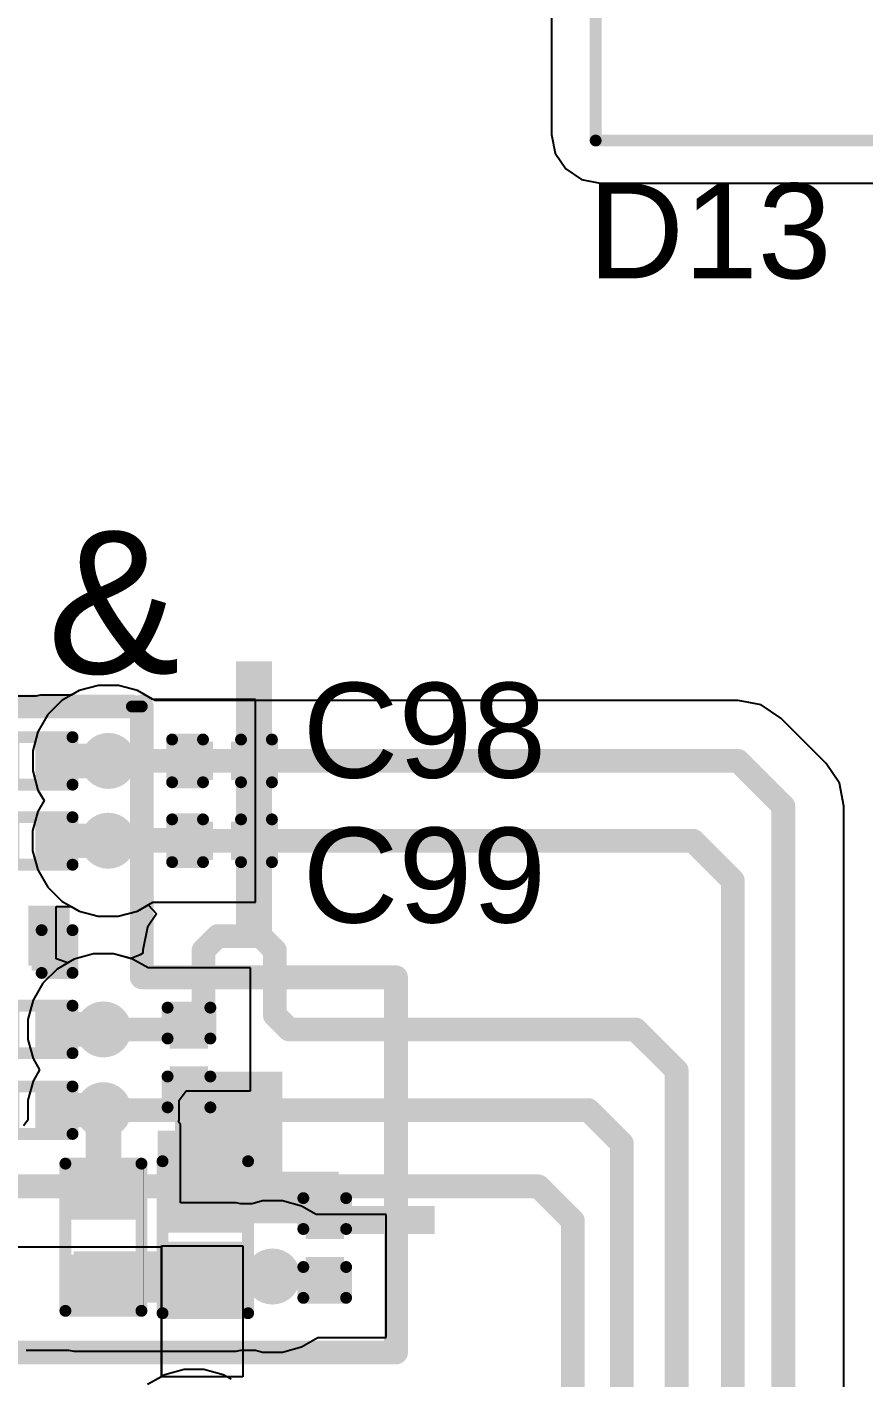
# Model space of a CAD drawing. Header units: millimetres. Extents: x -3 to 5437, y -3 to 5435.
# Drawn here: x 33.65 to 42.59, y 97.97 to 112.42 of the extents above; entities that cross this region are included whole.
import ezdxf

# ---------------------------------------------------------------- set-up
doc = ezdxf.new("R2010")
doc.units = ezdxf.units.MM
for name, color, linetype in [('BottomLayer', 5, 'Continuous'), ('TopLayer', 1, 'Continuous'), ('TopOverlay', 2, 'Continuous'), ('TopPaste', 8, 'Continuous'), ('TopSolder', 216, 'Continuous'), ('ViaHoleLayer', 16, 'Continuous')]:
    doc.layers.add(name, color=color, linetype=linetype)
doc.styles.add('Arial', font='', dxfattribs={"height": 0.2})
doc.styles.get('Arial').set_extended_font_data('Arial')

# ---------------------------------------------------------------- blocks, each defined once
blk = doc.blocks.new('CAP_0201_57')
at = {"layer": 'TopLayer'}
for points in [[(-0.4499991, 0.1499997), (-0.1499997, 0.1499997), (-0.1499997, -0.1499997), (-0.4499991, -0.1499997)], [(0.1499997, 0.1499997), (0.4499991, 0.1499997), (0.4499991, -0.1499997), (0.1499997, -0.1499997)]]:
    blk.add_hatch(color=1, dxfattribs=at).paths.add_polyline_path(points)
at = {"layer": 'TopPaste'}
for points in [[(-0.4499991, 0.1499997), (-0.1499997, 0.1499997), (-0.1499997, -0.1499997), (-0.4499991, -0.1499997)], [(0.1499997, 0.1499997), (0.4499991, 0.1499997), (0.4499991, -0.1499997), (0.1499997, -0.1499997)]]:
    blk.add_hatch(color=8, dxfattribs=at).paths.add_polyline_path(points)
at = {"layer": 'TopSolder'}
for points in [[(-0.50500026, 0.20500086), (-0.09499853999999999, 0.20500086), (-0.09499853999999999, -0.20500086), (-0.50500026, -0.20500086)], [(0.09499853999999999, 0.20500086), (0.50500026, 0.20500086), (0.50500026, -0.20500086), (0.09499853999999999, -0.20500086)]]:
    blk.add_hatch(color=216, dxfattribs=at).paths.add_polyline_path(points)
at = {"layer": 'TopOverlay', "const_width": 0.127}
for points in [[(-0.5334, 0.2286), (-0.5334, -0.2286)], [(-0.5334, 0.2286), (-0.2032, 0.2286)], [(0.2032, 0.2286), (0.5334, 0.2286)], [(0.5334, 0.2286), (0.5334, -0.2286)], [(-0.5334, -0.2286), (-0.2032, -0.2286)], [(0.2032, -0.2286), (0.5334, -0.2286)]]:
    blk.add_lwpolyline(points, dxfattribs=at)
at = {"layer": 'TopOverlay', "const_width": 0.0635}
for points in [[(-0.5651499999999999, 0.2286, 1), (-0.5016499999999999, 0.2286, 1)], [(-0.5651499999999999, 0.2286, 1), (-0.5016499999999999, 0.2286, 1)], [(-0.23495, 0.2286, 1), (-0.17145, 0.2286, 1)], [(0.17145, 0.2286, 1), (0.23495, 0.2286, 1)], [(0.5016499999999999, 0.2286, 1), (0.5651499999999999, 0.2286, 1)], [(0.5016499999999999, 0.2286, 1), (0.5651499999999999, 0.2286, 1)], [(-0.5651499999999999, -0.2286, 1), (-0.5016499999999999, -0.2286, 1)], [(-0.5651499999999999, -0.2286, 1), (-0.5016499999999999, -0.2286, 1)], [(-0.23495, -0.2286, 1), (-0.17145, -0.2286, 1)], [(0.17145, -0.2286, 1), (0.23495, -0.2286, 1)], [(0.5016499999999999, -0.2286, 1), (0.5651499999999999, -0.2286, 1)], [(0.5016499999999999, -0.2286, 1), (0.5651499999999999, -0.2286, 1)]]:
    blk.add_lwpolyline(points, format="xyb", close=True, dxfattribs=at)
blk = doc.blocks.new('R___0201_71')
at = {"layer": 'TopLayer'}
for points in [[(-0.40999791, 0.18499963), (-0.13999845, 0.18499963), (-0.13999845, -0.18499963), (-0.40999791, -0.18499963)], [(0.14000099, 0.18499963), (0.41000045, 0.18499963), (0.41000045, -0.18499963), (0.14000099, -0.18499963)]]:
    blk.add_hatch(color=1, dxfattribs=at).paths.add_polyline_path(points)
at = {"layer": 'TopPaste'}
for points in [[(-0.40999791, 0.18499963), (-0.13999845, 0.18499963), (-0.13999845, -0.18499963), (-0.40999791, -0.18499963)], [(0.14000099, 0.18499963), (0.41000045, 0.18499963), (0.41000045, -0.18499963), (0.14000099, -0.18499963)]]:
    blk.add_hatch(color=8, dxfattribs=at).paths.add_polyline_path(points)
at = {"layer": 'TopSolder'}
for points in [[(-0.46499907, 0.24000079), (-0.08499729, 0.24000079), (-0.08499729, -0.24000079), (-0.46499907, -0.24000079)], [(0.08499983, 0.24000079), (0.46500161, 0.24000079), (0.46500161, -0.24000079), (0.08499983, -0.24000079)]]:
    blk.add_hatch(color=216, dxfattribs=at).paths.add_polyline_path(points)
at = {"layer": 'TopOverlay', "const_width": 0.127}
for points in [[(-0.4826, 0.254), (0.4826, 0.254)], [(-0.4826, -0.254), (-0.4826, 0.254)], [(0.4826, -0.254), (0.4826, 0.254)], [(-0.4826, -0.254), (0.4826, -0.254)]]:
    blk.add_lwpolyline(points, dxfattribs=at)
at = {"layer": 'TopOverlay', "const_width": 0.0635}
for points in [[(-0.51435, 0.254, 1), (-0.4508499999999999, 0.254, 1)], [(-0.51435, 0.254, 1), (-0.4508499999999999, 0.254, 1)], [(0.4508499999999999, 0.254, 1), (0.51435, 0.254, 1)], [(0.4508499999999999, 0.254, 1), (0.51435, 0.254, 1)], [(-0.51435, -0.254, 1), (-0.4508499999999999, -0.254, 1)], [(-0.51435, -0.254, 1), (-0.4508499999999999, -0.254, 1)], [(0.4508499999999999, -0.254, 1), (0.51435, -0.254, 1)], [(0.4508499999999999, -0.254, 1), (0.51435, -0.254, 1)]]:
    blk.add_lwpolyline(points, format="xyb", close=True, dxfattribs=at)
blk = doc.blocks.new('R___0201_72')
at = {"layer": 'TopLayer'}
for points in [[(-0.40999791, 0.18499963), (-0.13999845, 0.18499963), (-0.13999845, -0.18499963), (-0.40999791, -0.18499963)], [(0.14000099, 0.18499963), (0.41000045, 0.18499963), (0.41000045, -0.18499963), (0.14000099, -0.18499963)]]:
    blk.add_hatch(color=1, dxfattribs=at).paths.add_polyline_path(points)
at = {"layer": 'TopPaste'}
for points in [[(-0.40999791, 0.18499963), (-0.13999845, 0.18499963), (-0.13999845, -0.18499963), (-0.40999791, -0.18499963)], [(0.14000099, 0.18499963), (0.41000045, 0.18499963), (0.41000045, -0.18499963), (0.14000099, -0.18499963)]]:
    blk.add_hatch(color=8, dxfattribs=at).paths.add_polyline_path(points)
at = {"layer": 'TopSolder'}
for points in [[(-0.46499907, 0.24000079), (-0.08499729, 0.24000079), (-0.08499729, -0.24000079), (-0.46499907, -0.24000079)], [(0.08499983, 0.24000079), (0.46500161, 0.24000079), (0.46500161, -0.24000079), (0.08499983, -0.24000079)]]:
    blk.add_hatch(color=216, dxfattribs=at).paths.add_polyline_path(points)
at = {"layer": 'TopOverlay', "const_width": 0.127}
for points in [[(-0.4826, 0.254), (0.4826, 0.254)], [(-0.4826, -0.254), (-0.4826, 0.254)], [(0.4826, -0.254), (0.4826, 0.254)], [(-0.4826, -0.254), (0.4826, -0.254)]]:
    blk.add_lwpolyline(points, dxfattribs=at)
at = {"layer": 'TopOverlay', "const_width": 0.0635}
for points in [[(-0.51435, 0.254, 1), (-0.4508499999999999, 0.254, 1)], [(-0.51435, 0.254, 1), (-0.4508499999999999, 0.254, 1)], [(0.4508499999999999, 0.254, 1), (0.51435, 0.254, 1)], [(0.4508499999999999, 0.254, 1), (0.51435, 0.254, 1)], [(-0.51435, -0.254, 1), (-0.4508499999999999, -0.254, 1)], [(-0.51435, -0.254, 1), (-0.4508499999999999, -0.254, 1)], [(0.4508499999999999, -0.254, 1), (0.51435, -0.254, 1)], [(0.4508499999999999, -0.254, 1), (0.51435, -0.254, 1)]]:
    blk.add_lwpolyline(points, format="xyb", close=True, dxfattribs=at)
blk = doc.blocks.new('R___0201_73')
at = {"layer": 'TopLayer'}
for points in [[(-0.40999791, 0.18499963), (-0.13999845, 0.18499963), (-0.13999845, -0.18499963), (-0.40999791, -0.18499963)], [(0.14000099, 0.18499963), (0.41000045, 0.18499963), (0.41000045, -0.18499963), (0.14000099, -0.18499963)]]:
    blk.add_hatch(color=1, dxfattribs=at).paths.add_polyline_path(points)
at = {"layer": 'TopPaste'}
for points in [[(-0.40999791, 0.18499963), (-0.13999845, 0.18499963), (-0.13999845, -0.18499963), (-0.40999791, -0.18499963)], [(0.14000099, 0.18499963), (0.41000045, 0.18499963), (0.41000045, -0.18499963), (0.14000099, -0.18499963)]]:
    blk.add_hatch(color=8, dxfattribs=at).paths.add_polyline_path(points)
at = {"layer": 'TopSolder'}
for points in [[(-0.46499907, 0.24000079), (-0.08499729, 0.24000079), (-0.08499729, -0.24000079), (-0.46499907, -0.24000079)], [(0.08499983, 0.24000079), (0.46500161, 0.24000079), (0.46500161, -0.24000079), (0.08499983, -0.24000079)]]:
    blk.add_hatch(color=216, dxfattribs=at).paths.add_polyline_path(points)
at = {"layer": 'TopOverlay', "const_width": 0.127}
for points in [[(-0.4826, -0.254), (-0.4826, 0.254)], [(-0.4826, 0.254), (0.4826, 0.254)], [(0.4826, -0.254), (0.4826, 0.254)], [(-0.4826, -0.254), (0.4826, -0.254)]]:
    blk.add_lwpolyline(points, dxfattribs=at)
at = {"layer": 'TopOverlay', "const_width": 0.0635}
for points in [[(-0.51435, 0.254, 1), (-0.4508499999999999, 0.254, 1)], [(-0.51435, 0.254, 1), (-0.4508499999999999, 0.254, 1)], [(0.4508499999999999, 0.254, 1), (0.51435, 0.254, 1)], [(0.4508499999999999, 0.254, 1), (0.51435, 0.254, 1)], [(-0.51435, -0.254, 1), (-0.4508499999999999, -0.254, 1)], [(-0.51435, -0.254, 1), (-0.4508499999999999, -0.254, 1)], [(0.4508499999999999, -0.254, 1), (0.51435, -0.254, 1)], [(0.4508499999999999, -0.254, 1), (0.51435, -0.254, 1)]]:
    blk.add_lwpolyline(points, format="xyb", close=True, dxfattribs=at)
blk = doc.blocks.new('R___0201_74')
at = {"layer": 'TopLayer'}
for points in [[(-0.40999791, 0.18499963), (-0.13999845, 0.18499963), (-0.13999845, -0.18499963), (-0.40999791, -0.18499963)], [(0.14000099, 0.18499963), (0.41000045, 0.18499963), (0.41000045, -0.18499963), (0.14000099, -0.18499963)]]:
    blk.add_hatch(color=1, dxfattribs=at).paths.add_polyline_path(points)
at = {"layer": 'TopPaste'}
for points in [[(-0.40999791, 0.18499963), (-0.13999845, 0.18499963), (-0.13999845, -0.18499963), (-0.40999791, -0.18499963)], [(0.14000099, 0.18499963), (0.41000045, 0.18499963), (0.41000045, -0.18499963), (0.14000099, -0.18499963)]]:
    blk.add_hatch(color=8, dxfattribs=at).paths.add_polyline_path(points)
at = {"layer": 'TopSolder'}
for points in [[(-0.46499907, 0.24000079), (-0.08499729, 0.24000079), (-0.08499729, -0.24000079), (-0.46499907, -0.24000079)], [(0.08499983, 0.24000079), (0.46500161, 0.24000079), (0.46500161, -0.24000079), (0.08499983, -0.24000079)]]:
    blk.add_hatch(color=216, dxfattribs=at).paths.add_polyline_path(points)
at = {"layer": 'TopOverlay', "const_width": 0.127}
for points in [[(-0.4826, -0.254), (-0.4826, 0.254)], [(-0.4826, 0.254), (0.4826, 0.254)], [(0.4826, -0.254), (0.4826, 0.254)], [(-0.4826, -0.254), (0.4826, -0.254)]]:
    blk.add_lwpolyline(points, dxfattribs=at)
at = {"layer": 'TopOverlay', "const_width": 0.0635}
for points in [[(-0.51435, 0.254, 1), (-0.4508499999999999, 0.254, 1)], [(-0.51435, 0.254, 1), (-0.4508499999999999, 0.254, 1)], [(0.4508499999999999, 0.254, 1), (0.51435, 0.254, 1)], [(0.4508499999999999, 0.254, 1), (0.51435, 0.254, 1)], [(-0.51435, -0.254, 1), (-0.4508499999999999, -0.254, 1)], [(-0.51435, -0.254, 1), (-0.4508499999999999, -0.254, 1)], [(0.4508499999999999, -0.254, 1), (0.51435, -0.254, 1)], [(0.4508499999999999, -0.254, 1), (0.51435, -0.254, 1)]]:
    blk.add_lwpolyline(points, format="xyb", close=True, dxfattribs=at)
blk = doc.blocks.new('DFN1006_2L__84')
at = {"layer": 'TopLayer'}
for points in [[(-0.69999987, 0.33000061), (-0.15000097, 0.33000061), (-0.15000097, -0.33000061), (-0.69999987, -0.33000061)], [(0.15000097, 0.33000061), (0.69999987, 0.33000061), (0.69999987, -0.33000061), (0.15000097, -0.33000061)]]:
    blk.add_hatch(color=1, dxfattribs=at).paths.add_polyline_path(points)
at = {"layer": 'TopOverlay'}
blk.add_hatch(color=2, dxfattribs=at).paths.add_polyline_path([(-1.1410188, -0.5080507999999999), (-0.8108188, -0.5080507999999999), (-0.8108188, 0.5079491999999999), (-1.1410188, 0.5079491999999999)])
at = {"layer": 'TopPaste'}
for points in [[(-0.69999987, 0.33000061), (-0.15000097, 0.33000061), (-0.15000097, -0.33000061), (-0.69999987, -0.33000061)], [(0.15000097, 0.33000061), (0.69999987, 0.33000061), (0.69999987, -0.33000061), (0.15000097, -0.33000061)]]:
    blk.add_hatch(color=8, dxfattribs=at).paths.add_polyline_path(points)
at = {"layer": 'TopSolder'}
for points in [[(-0.8015998699999999, 0.43160061), (-0.04840096999999999, 0.43160061), (-0.04840096999999999, -0.43160061), (-0.8015998699999999, -0.43160061)], [(0.04840096999999999, 0.43160061), (0.8015998699999999, 0.43160061), (0.8015998699999999, -0.43160061), (0.04840096999999999, -0.43160061)]]:
    blk.add_hatch(color=216, dxfattribs=at).paths.add_polyline_path(points)
at = {"layer": 'TopOverlay', "const_width": 0.127}
for points in [[(-0.8128, -0.4571999999999999), (-0.8128, 0.4571999999999999)], [(0.8128, 0.4571999999999999), (-0.8128, 0.4571999999999999)], [(0.8128, -0.4571999999999999), (0.8128, 0.4571999999999999)], [(0.8128, -0.4571999999999999), (-0.8128, -0.4571999999999999)]]:
    blk.add_lwpolyline(points, dxfattribs=at)
at = {"layer": 'TopOverlay', "const_width": 0.0635}
for points in [[(-0.84455, 0.4571999999999999, 1), (-0.7810499999999999, 0.4571999999999999, 1)], [(-0.84455, 0.4571999999999999, 1), (-0.7810499999999999, 0.4571999999999999, 1)], [(0.7810499999999999, 0.4571999999999999, 1), (0.84455, 0.4571999999999999, 1)], [(0.7810499999999999, 0.4571999999999999, 1), (0.84455, 0.4571999999999999, 1)], [(-0.84455, -0.4571999999999999, 1), (-0.7810499999999999, -0.4571999999999999, 1)], [(-0.84455, -0.4571999999999999, 1), (-0.7810499999999999, -0.4571999999999999, 1)], [(0.7810499999999999, -0.4571999999999999, 1), (0.84455, -0.4571999999999999, 1)], [(0.7810499999999999, -0.4571999999999999, 1), (0.84455, -0.4571999999999999, 1)]]:
    blk.add_lwpolyline(points, format="xyb", close=True, dxfattribs=at)
blk = doc.blocks.new('ANT3216LL00R2400A_97')
at = {"layer": 'TopLayer'}
for points in [[(-0.1778, 0.8966835), (-2.20000068, 0.8966835), (-2.20000068, -0.9033179799999999), (-0.1778, -0.9033179799999999)], [(-0.6000000699999999, 0.8999994699999999), (0.20000087, 0.8999994699999999), (0.20000087, -0.8999994699999999), (-0.6000000699999999, -0.8999994699999999)], [(2.89999801, 0.8999994699999999), (3.69999895, 0.8999994699999999), (3.69999895, -0.8999994699999999), (2.89999801, -0.8999994699999999)], [(3.27650856, -0.90000582), (5.79990712, -0.90000582), (5.79990712, 0.8999956600000001), (3.27650856, 0.8999956600000001)]]:
    blk.add_hatch(color=1, dxfattribs=at).paths.add_polyline_path(points)
at = {"layer": 'TopPaste'}
for points in [[(-0.6000000699999999, 0.8999994699999999), (0.20000087, 0.8999994699999999), (0.20000087, -0.8999994699999999), (-0.6000000699999999, -0.8999994699999999)], [(2.89999801, 0.8999994699999999), (3.69999895, 0.8999994699999999), (3.69999895, -0.8999994699999999), (2.89999801, -0.8999994699999999)]]:
    blk.add_hatch(color=8, dxfattribs=at).paths.add_polyline_path(points)
at = {"layer": 'TopSolder'}
for points in [[(-0.7016000699999999, 1.00159947), (0.30160087, 1.00159947), (0.30160087, -1.00159947), (-0.7016000699999999, -1.00159947)], [(2.79839801, 1.00159947), (3.80159895, 1.00159947), (3.80159895, -1.00159947), (2.79839801, -1.00159947)]]:
    blk.add_hatch(color=216, dxfattribs=at).paths.add_polyline_path(points)
at = {"layer": 'TopOverlay', "const_width": 0.127}
for points in [[(-2.20000068, 5.00000016), (-2.20000068, -5.00000016)], [(-2.20000068, 5.00000016), (7.799999639999999, 5.00000016)], [(7.799999639999999, 5.00000016), (7.799999639999999, -5.00000016)], [(-2.20000068, -5.00000016), (7.799999639999999, -5.00000016)]]:
    blk.add_lwpolyline(points, dxfattribs=at)
at = {"layer": 'TopOverlay', "const_width": 0.0635}
for points in [[(-2.23175068, 5.00000016, 1), (-2.16825068, 5.00000016, 1)], [(-2.23175068, 5.00000016, 1), (-2.16825068, 5.00000016, 1)], [(7.76824964, 5.00000016, 1), (7.83174964, 5.00000016, 1)], [(7.76824964, 5.00000016, 1), (7.83174964, 5.00000016, 1)], [(-2.23175068, -5.00000016, 1), (-2.16825068, -5.00000016, 1)], [(-2.23175068, -5.00000016, 1), (-2.16825068, -5.00000016, 1)], [(7.76824964, -5.00000016, 1), (7.83174964, -5.00000016, 1)], [(7.76824964, -5.00000016, 1), (7.83174964, -5.00000016, 1)]]:
    blk.add_lwpolyline(points, format="xyb", close=True, dxfattribs=at)
blk = doc.blocks.new('R___0402_163')
at = {"layer": 'TopLayer'}
for points in [[(-0.6985, -0.3175), (-0.6985, 0.3175), (-0.2412999999999999, 0.3175), (-0.2413, -0.3175)], [(0.2412999999999999, -0.3175), (0.2413, 0.3175), (0.6985, 0.3175), (0.6985, -0.3175)]]:
    blk.add_hatch(color=1, dxfattribs=at).paths.add_polyline_path(points)
at = {"layer": 'TopPaste'}
for points in [[(-0.6985, -0.3175), (-0.6985, 0.3175), (-0.2412999999999999, 0.3175), (-0.2413, -0.3175)], [(0.2412999999999999, -0.3175), (0.2413, 0.3175), (0.6985, 0.3175), (0.6985, -0.3175)]]:
    blk.add_hatch(color=8, dxfattribs=at).paths.add_polyline_path(points)
at = {"layer": 'TopSolder'}
for points in [[(-0.75350116, -0.37250116), (-0.75350116, 0.37250116), (-0.1862988399999999, 0.37250116), (-0.18629884, -0.37250116)], [(0.1862988399999999, -0.37250116), (0.18629884, 0.37250116), (0.75350116, 0.37250116), (0.75350116, -0.37250116)]]:
    blk.add_hatch(color=216, dxfattribs=at).paths.add_polyline_path(points)
at = {"layer": 'TopOverlay'}
for points, const_width in [([(-0.7874, 0.4064), (-0.7874, -0.4064)], 0.127), ([(-0.7874, 0.4064), (0.7874, 0.4064)], 0.127), ([(0.7874, 0.4064), (0.7874, -0.4064)], 0.127), ([(-0.7874, -0.4064), (0.7874, -0.4064)], 0.127), ([(-0.8128, -0.4318), (0.8128, -0.4318)], 0.0032258)]:
    blk.add_lwpolyline(points, dxfattribs=dict(at, const_width=const_width))
for points, const_width in [([(-0.8191499999999999, 0.4064, 1), (-0.7556499999999999, 0.4064, 1)], 0.0635), ([(-0.8191499999999999, 0.4064, 1), (-0.7556499999999999, 0.4064, 1)], 0.0635), ([(0.7556499999999999, 0.4064, 1), (0.8191499999999999, 0.4064, 1)], 0.0635), ([(0.7556499999999999, 0.4064, 1), (0.8191499999999999, 0.4064, 1)], 0.0635), ([(-0.8191499999999999, -0.4064, 1), (-0.7556499999999999, -0.4064, 1)], 0.0635), ([(-0.8191499999999999, -0.4064, 1), (-0.7556499999999999, -0.4064, 1)], 0.0635), ([(-0.81360518, -0.4318, 1), (-0.8119948199999999, -0.4318, 1)], 0.0016129), ([(0.7556499999999999, -0.4064, 1), (0.8191499999999999, -0.4064, 1)], 0.0635), ([(0.7556499999999999, -0.4064, 1), (0.8191499999999999, -0.4064, 1)], 0.0635), ([(0.8119948199999999, -0.4318, 1), (0.81360518, -0.4318, 1)], 0.0016129)]:
    blk.add_lwpolyline(points, format="xyb", close=True, dxfattribs=dict(at, const_width=const_width))
blk = doc.blocks.new('CAP_0201_205')
at = {"layer": 'TopLayer'}
for points in [[(-0.4499991, 0.1499997), (-0.1499997, 0.1499997), (-0.1499997, -0.1499997), (-0.4499991, -0.1499997)], [(0.1499997, 0.1499997), (0.4499991, 0.1499997), (0.4499991, -0.1499997), (0.1499997, -0.1499997)]]:
    blk.add_hatch(color=1, dxfattribs=at).paths.add_polyline_path(points)
at = {"layer": 'TopPaste'}
for points in [[(-0.4499991, 0.1499997), (-0.1499997, 0.1499997), (-0.1499997, -0.1499997), (-0.4499991, -0.1499997)], [(0.1499997, 0.1499997), (0.4499991, 0.1499997), (0.4499991, -0.1499997), (0.1499997, -0.1499997)]]:
    blk.add_hatch(color=8, dxfattribs=at).paths.add_polyline_path(points)
at = {"layer": 'TopSolder'}
for points in [[(-0.50500026, 0.20500086), (-0.09499853999999999, 0.20500086), (-0.09499853999999999, -0.20500086), (-0.50500026, -0.20500086)], [(0.09499853999999999, 0.20500086), (0.50500026, 0.20500086), (0.50500026, -0.20500086), (0.09499853999999999, -0.20500086)]]:
    blk.add_hatch(color=216, dxfattribs=at).paths.add_polyline_path(points)
at = {"layer": 'TopOverlay', "const_width": 0.127}
for points in [[(-0.5334, -0.2286), (-0.5334, 0.2286)], [(-0.5334, 0.2286), (-0.2032, 0.2286)], [(0.2032, 0.2286), (0.5334, 0.2286)], [(0.5334, -0.2286), (0.5334, 0.2286)], [(-0.5334, -0.2286), (-0.2032, -0.2286)], [(0.2032, -0.2286), (0.5334, -0.2286)]]:
    blk.add_lwpolyline(points, dxfattribs=at)
at = {"layer": 'TopOverlay', "const_width": 0.0635}
for points in [[(-0.5651499999999999, 0.2286, 1), (-0.5016499999999999, 0.2286, 1)], [(-0.5651499999999999, 0.2286, 1), (-0.5016499999999999, 0.2286, 1)], [(-0.23495, 0.2286, 1), (-0.17145, 0.2286, 1)], [(0.17145, 0.2286, 1), (0.23495, 0.2286, 1)], [(0.5016499999999999, 0.2286, 1), (0.5651499999999999, 0.2286, 1)], [(0.5016499999999999, 0.2286, 1), (0.5651499999999999, 0.2286, 1)], [(-0.5651499999999999, -0.2286, 1), (-0.5016499999999999, -0.2286, 1)], [(-0.5651499999999999, -0.2286, 1), (-0.5016499999999999, -0.2286, 1)], [(-0.23495, -0.2286, 1), (-0.17145, -0.2286, 1)], [(0.17145, -0.2286, 1), (0.23495, -0.2286, 1)], [(0.5016499999999999, -0.2286, 1), (0.5651499999999999, -0.2286, 1)], [(0.5016499999999999, -0.2286, 1), (0.5651499999999999, -0.2286, 1)]]:
    blk.add_lwpolyline(points, format="xyb", close=True, dxfattribs=at)
blk = doc.blocks.new('CAP_0201_206')
at = {"layer": 'TopLayer'}
for points in [[(-0.4499991, 0.1499997), (-0.1499997, 0.1499997), (-0.1499997, -0.1499997), (-0.4499991, -0.1499997)], [(0.1499997, 0.1499997), (0.4499991, 0.1499997), (0.4499991, -0.1499997), (0.1499997, -0.1499997)]]:
    blk.add_hatch(color=1, dxfattribs=at).paths.add_polyline_path(points)
at = {"layer": 'TopPaste'}
for points in [[(-0.4499991, 0.1499997), (-0.1499997, 0.1499997), (-0.1499997, -0.1499997), (-0.4499991, -0.1499997)], [(0.1499997, 0.1499997), (0.4499991, 0.1499997), (0.4499991, -0.1499997), (0.1499997, -0.1499997)]]:
    blk.add_hatch(color=8, dxfattribs=at).paths.add_polyline_path(points)
at = {"layer": 'TopSolder'}
for points in [[(-0.50500026, 0.20500086), (-0.09499853999999999, 0.20500086), (-0.09499853999999999, -0.20500086), (-0.50500026, -0.20500086)], [(0.09499853999999999, 0.20500086), (0.50500026, 0.20500086), (0.50500026, -0.20500086), (0.09499853999999999, -0.20500086)]]:
    blk.add_hatch(color=216, dxfattribs=at).paths.add_polyline_path(points)
at = {"layer": 'TopOverlay', "const_width": 0.127}
for points in [[(-0.5334, 0.2286), (-0.5334, -0.2286)], [(-0.5334, 0.2286), (-0.2032, 0.2286)], [(0.2032, 0.2286), (0.5334, 0.2286)], [(0.5334, 0.2286), (0.5334, -0.2286)], [(-0.5334, -0.2286), (-0.2032, -0.2286)], [(0.2032, -0.2286), (0.5334, -0.2286)]]:
    blk.add_lwpolyline(points, dxfattribs=at)
at = {"layer": 'TopOverlay', "const_width": 0.0635}
for points in [[(-0.5651499999999999, 0.2286, 1), (-0.5016499999999999, 0.2286, 1)], [(-0.5651499999999999, 0.2286, 1), (-0.5016499999999999, 0.2286, 1)], [(-0.23495, 0.2286, 1), (-0.17145, 0.2286, 1)], [(0.17145, 0.2286, 1), (0.23495, 0.2286, 1)], [(0.5016499999999999, 0.2286, 1), (0.5651499999999999, 0.2286, 1)], [(0.5016499999999999, 0.2286, 1), (0.5651499999999999, 0.2286, 1)], [(-0.5651499999999999, -0.2286, 1), (-0.5016499999999999, -0.2286, 1)], [(-0.5651499999999999, -0.2286, 1), (-0.5016499999999999, -0.2286, 1)], [(-0.23495, -0.2286, 1), (-0.17145, -0.2286, 1)], [(0.17145, -0.2286, 1), (0.23495, -0.2286, 1)], [(0.5016499999999999, -0.2286, 1), (0.5651499999999999, -0.2286, 1)], [(0.5016499999999999, -0.2286, 1), (0.5651499999999999, -0.2286, 1)]]:
    blk.add_lwpolyline(points, format="xyb", close=True, dxfattribs=at)
blk = doc.blocks.new('CAP_0201_207')
at = {"layer": 'TopLayer'}
for points in [[(-0.4499991, 0.1499997), (-0.1499997, 0.1499997), (-0.1499997, -0.1499997), (-0.4499991, -0.1499997)], [(0.1499997, 0.1499997), (0.4499991, 0.1499997), (0.4499991, -0.1499997), (0.1499997, -0.1499997)]]:
    blk.add_hatch(color=1, dxfattribs=at).paths.add_polyline_path(points)
at = {"layer": 'TopPaste'}
for points in [[(-0.4499991, 0.1499997), (-0.1499997, 0.1499997), (-0.1499997, -0.1499997), (-0.4499991, -0.1499997)], [(0.1499997, 0.1499997), (0.4499991, 0.1499997), (0.4499991, -0.1499997), (0.1499997, -0.1499997)]]:
    blk.add_hatch(color=8, dxfattribs=at).paths.add_polyline_path(points)
at = {"layer": 'TopSolder'}
for points in [[(-0.50500026, 0.20500086), (-0.09499853999999999, 0.20500086), (-0.09499853999999999, -0.20500086), (-0.50500026, -0.20500086)], [(0.09499853999999999, 0.20500086), (0.50500026, 0.20500086), (0.50500026, -0.20500086), (0.09499853999999999, -0.20500086)]]:
    blk.add_hatch(color=216, dxfattribs=at).paths.add_polyline_path(points)
at = {"layer": 'TopOverlay', "const_width": 0.127}
for points in [[(-0.2032, 0.2286), (-0.5334, 0.2286)], [(-0.5334, 0.2286), (-0.5334, -0.2286)], [(0.5334, 0.2286), (0.2032, 0.2286)], [(0.5334, 0.2286), (0.5334, -0.2286)], [(-0.2032, -0.2286), (-0.5334, -0.2286)], [(0.5334, -0.2286), (0.2032, -0.2286)]]:
    blk.add_lwpolyline(points, dxfattribs=at)
at = {"layer": 'TopOverlay', "const_width": 0.0635}
for points in [[(-0.5651499999999999, 0.2286, 1), (-0.5016499999999999, 0.2286, 1)], [(-0.5651499999999999, 0.2286, 1), (-0.5016499999999999, 0.2286, 1)], [(-0.23495, 0.2286, 1), (-0.17145, 0.2286, 1)], [(0.17145, 0.2286, 1), (0.23495, 0.2286, 1)], [(0.5016499999999999, 0.2286, 1), (0.5651499999999999, 0.2286, 1)], [(0.5016499999999999, 0.2286, 1), (0.5651499999999999, 0.2286, 1)], [(-0.5651499999999999, -0.2286, 1), (-0.5016499999999999, -0.2286, 1)], [(-0.5651499999999999, -0.2286, 1), (-0.5016499999999999, -0.2286, 1)], [(-0.23495, -0.2286, 1), (-0.17145, -0.2286, 1)], [(0.17145, -0.2286, 1), (0.23495, -0.2286, 1)], [(0.5016499999999999, -0.2286, 1), (0.5651499999999999, -0.2286, 1)], [(0.5016499999999999, -0.2286, 1), (0.5651499999999999, -0.2286, 1)]]:
    blk.add_lwpolyline(points, format="xyb", close=True, dxfattribs=at)
blk = doc.blocks.new('CAP_0201_208')
at = {"layer": 'TopLayer'}
for points in [[(-0.4499991, 0.1499997), (-0.1499997, 0.1499997), (-0.1499997, -0.1499997), (-0.4499991, -0.1499997)], [(0.1499997, 0.1499997), (0.4499991, 0.1499997), (0.4499991, -0.1499997), (0.1499997, -0.1499997)]]:
    blk.add_hatch(color=1, dxfattribs=at).paths.add_polyline_path(points)
at = {"layer": 'TopPaste'}
for points in [[(-0.4499991, 0.1499997), (-0.1499997, 0.1499997), (-0.1499997, -0.1499997), (-0.4499991, -0.1499997)], [(0.1499997, 0.1499997), (0.4499991, 0.1499997), (0.4499991, -0.1499997), (0.1499997, -0.1499997)]]:
    blk.add_hatch(color=8, dxfattribs=at).paths.add_polyline_path(points)
at = {"layer": 'TopSolder'}
for points in [[(-0.50500026, 0.20500086), (-0.09499853999999999, 0.20500086), (-0.09499853999999999, -0.20500086), (-0.50500026, -0.20500086)], [(0.09499853999999999, 0.20500086), (0.50500026, 0.20500086), (0.50500026, -0.20500086), (0.09499853999999999, -0.20500086)]]:
    blk.add_hatch(color=216, dxfattribs=at).paths.add_polyline_path(points)
at = {"layer": 'TopOverlay', "const_width": 0.127}
for points in [[(-0.5334, 0.2286), (-0.5334, -0.2286)], [(-0.2032, 0.2286), (-0.5334, 0.2286)], [(0.5334, 0.2286), (0.2032, 0.2286)], [(0.5334, 0.2286), (0.5334, -0.2286)], [(-0.2032, -0.2286), (-0.5334, -0.2286)], [(0.5334, -0.2286), (0.2032, -0.2286)]]:
    blk.add_lwpolyline(points, dxfattribs=at)
at = {"layer": 'TopOverlay', "const_width": 0.0635}
for points in [[(-0.5651499999999999, 0.2286, 1), (-0.5016499999999999, 0.2286, 1)], [(-0.5651499999999999, 0.2286, 1), (-0.5016499999999999, 0.2286, 1)], [(-0.23495, 0.2286, 1), (-0.17145, 0.2286, 1)], [(0.17145, 0.2286, 1), (0.23495, 0.2286, 1)], [(0.5016499999999999, 0.2286, 1), (0.5651499999999999, 0.2286, 1)], [(0.5016499999999999, 0.2286, 1), (0.5651499999999999, 0.2286, 1)], [(-0.5651499999999999, -0.2286, 1), (-0.5016499999999999, -0.2286, 1)], [(-0.5651499999999999, -0.2286, 1), (-0.5016499999999999, -0.2286, 1)], [(-0.23495, -0.2286, 1), (-0.17145, -0.2286, 1)], [(0.17145, -0.2286, 1), (0.23495, -0.2286, 1)], [(0.5016499999999999, -0.2286, 1), (0.5651499999999999, -0.2286, 1)], [(0.5016499999999999, -0.2286, 1), (0.5651499999999999, -0.2286, 1)]]:
    blk.add_lwpolyline(points, format="xyb", close=True, dxfattribs=at)

msp = doc.modelspace()

# ---------------------------------------------------------------- hatches: boundary and pattern name
at = {"layer": 'BottomLayer'}
h = msp.add_hatch(color=5, dxfattribs=at)
edge = h.paths.add_edge_path()
edge.add_arc((34.51763734, 104.57491912), 0.2999994, 0, 360)
h = msp.add_hatch(color=5, dxfattribs=at)
edge = h.paths.add_edge_path()
edge.add_arc((34.51519639999999, 103.72092286), 0.2999994, 0, 360)
h = msp.add_hatch(color=5, dxfattribs=at)
edge = h.paths.add_edge_path()
edge.add_arc((34.46465294, 101.70247376), 0.2999994, 0, 360)
h = msp.add_hatch(color=5, dxfattribs=at)
edge = h.paths.add_edge_path()
edge.add_arc((34.46465294, 100.83887376), 0.2999994, 0, 360)
h = msp.add_hatch(color=5, dxfattribs=at)
edge = h.paths.add_edge_path()
edge.add_arc((36.27119999999999, 99.05999999999999), 0.2999994, 0, 360)
at = {"layer": 'TopLayer'}
for points in [[(35.88203644, 102.68587286), (36.26543419999999, 102.68587286), (36.26543419999999, 105.63859746), (35.88203644, 105.63859746)], [(33.79142086, 104.38991822), (34.51763734, 104.38991822), (34.51763734, 104.75992002), (33.79142086, 104.75992002)], [(33.79262228, 103.53472054), (34.51883875999999, 103.53472054), (34.51883875999999, 103.90472234), (33.79262228, 103.90472234)], [(33.66142366, 102.38587346), (34.10366814, 102.38587346), (34.10366814, 103.02552166), (33.66142366, 103.02552166)], [(33.79142086, 101.51747286), (34.51763734, 101.51747286), (34.51763734, 101.88747466), (33.79142086, 101.88747466)], [(35.22883734, 100.0244126), (36.37757266, 100.0244126), (36.37757266, 101.25247212), (35.22883734, 101.25247212)], [(33.79142086, 100.65387286), (34.51763734, 100.65387286), (34.51763734, 101.02387466), (33.79142086, 101.02387466)], [(35.22354906, 99.62997346), (36.9799997, 99.62997346), (36.9799997, 100.1799749), (35.22354906, 100.1799749)], [(36.6800003, 99.51479969999998), (38.00496082, 99.51479969999998), (38.00496082, 99.81293473999999), (36.6800003, 99.81293473999999)], [(34.14693704, 98.77997262), (35.88355027999999, 98.77997262), (35.88355027999999, 99.32997405999998), (34.14693704, 99.32997405999998)]]:
    msp.add_hatch(color=1, dxfattribs=at).paths.add_polyline_path(points)
h = msp.add_hatch(color=1, dxfattribs=at)
edge = h.paths.add_edge_path()
edge.add_arc((34.51763734, 104.57491912), 0.2999994, 0, 360)
h = msp.add_hatch(color=1, dxfattribs=at)
edge = h.paths.add_edge_path()
edge.add_arc((34.51519639999999, 103.72092286), 0.2999994, 0, 360)
h = msp.add_hatch(color=1, dxfattribs=at)
edge = h.paths.add_edge_path()
edge.add_arc((34.46465294, 101.70247376), 0.2999994, 0, 360)
h = msp.add_hatch(color=1, dxfattribs=at)
edge = h.paths.add_edge_path()
edge.add_arc((34.46465294, 100.83887376), 0.2999994, 0, 360)
h = msp.add_hatch(color=1, dxfattribs=at)
edge = h.paths.add_edge_path()
edge.add_arc((36.27119999999999, 99.05999999999999), 0.2999994, 0, 360)
at = {"layer": 'ViaHoleLayer'}
h = msp.add_hatch(color=16, dxfattribs=at)
edge = h.paths.add_edge_path()
edge.add_arc((34.51763734, 104.57491912), 0.1499997, 0, 360)
h = msp.add_hatch(color=16, dxfattribs=at)
edge = h.paths.add_edge_path()
edge.add_arc((34.51519639999999, 103.72092286), 0.1499997, 0, 360)
h = msp.add_hatch(color=16, dxfattribs=at)
edge = h.paths.add_edge_path()
edge.add_arc((34.46465294, 101.70247376), 0.1499997, 0, 360)
h = msp.add_hatch(color=16, dxfattribs=at)
edge = h.paths.add_edge_path()
edge.add_arc((34.46465294, 100.83887376), 0.1499997, 0, 360)
h = msp.add_hatch(color=16, dxfattribs=at)
edge = h.paths.add_edge_path()
edge.add_arc((36.27119999999999, 99.05999999999999), 0.1499997, 0, 360)

# ---------------------------------------------------------------- linework, layer by layer
at = {"layer": 'BottomLayer'}
for p, q in [((39.25508786, 118.44349692), (39.25508786, 111.27377034)), ((39.25508786, 111.27377034), (39.29451373999999, 111.0755589)), ((39.29451373999999, 111.0755589), (39.40679189999999, 110.90752266)), ((39.40679189999999, 110.90752266), (39.57482813999999, 110.7952445)), ((39.57482813999999, 110.7952445), (39.77303958, 110.75581862)), ((39.77303958, 110.75581862), (43.45603958, 110.75581862)), ((34.41126214, 105.38291852), (34.20576089999999, 105.32785386)), ((34.62401254, 105.38291852), (34.41126214, 105.38291852)), ((34.82951378, 105.32785386), (34.62401254, 105.38291852)), ((34.02151438, 105.22147866), (33.87107779999999, 105.07104208)), ((34.20576089999999, 105.32785386), (34.02151438, 105.22147866)), ((35.01223375999999, 105.22236004), (34.82951378, 105.32785386)), ((41.24833508, 105.22236004), (35.01223375999999, 105.22236004)), ((41.49609938, 105.17307642), (41.24833508, 105.22236004)), ((33.87107779999999, 105.07104208), (33.76470259999999, 104.88679556)), ((41.70614467999999, 105.03272872), (41.49609938, 105.17307642)), ((42.19062174, 104.54825166), (41.70614467999999, 105.03272872)), ((33.76470259999999, 104.88679556), (33.70963794, 104.68129432)), ((33.70963794, 104.68129432), (33.70963794, 104.46854392)), ((42.33096944, 104.33820636), (42.19062174, 104.54825166)), ((33.70963794, 104.46854392), (33.76470259999999, 104.26304268)), ((42.38025305999999, 104.09044206), (42.33096944, 104.33820636)), ((33.76470259999999, 104.26304268), (33.82994758, 104.15003554)), ((33.82994758, 104.15003554), (33.76226166, 104.0327993)), ((42.38025305999999, 93.51704436), (42.38025305999999, 104.09044206)), ((33.76226166, 104.0327993), (33.707197, 103.82729806)), ((33.707197, 103.82729806), (33.707197, 103.61454766)), ((33.707197, 103.61454766), (33.76226166, 103.40904642)), ((33.76226166, 103.40904642), (33.86863686, 103.2247999)), ((33.86863686, 103.2247999), (34.01907344, 103.07436332)), ((34.01907344, 103.07436332), (34.20331995999999, 102.96798812)), ((34.82707284, 102.96798812), (34.94249806, 103.03462756)), ((34.94249806, 103.03462756), (35.0316419, 102.93944868)), ((34.20331995999999, 102.96798812), (34.4088212, 102.91292346)), ((34.4088212, 102.91292346), (34.6215716, 102.91292346)), ((34.6215716, 102.91292346), (34.82707284, 102.96798812)), ((35.0316419, 102.93944868), (34.93644269999999, 102.79697246)), ((34.93644269999999, 102.79697246), (34.88715908, 102.54920816)), ((34.15277649999999, 102.4554085), (33.96852997999999, 102.3490333)), ((34.35827774, 102.51047316), (34.15277649999999, 102.4554085)), ((34.57102814, 102.51047316), (34.35827774, 102.51047316)), ((34.76015654, 102.45979508), (34.57102814, 102.51047316)), ((34.85709817999999, 102.50118184), (34.76015654, 102.45979508)), ((34.88715908, 102.51853766), (34.85709817999999, 102.50118184)), ((34.88715908, 102.54920816), (34.88715908, 102.51853766)), ((33.96852997999999, 102.3490333), (33.8180934, 102.19859672)), ((33.8180934, 102.19859672), (33.7117182, 102.0143502)), ((33.7117182, 102.0143502), (33.65665354, 101.80884896)), ((33.65665354, 101.80884896), (33.65665354, 101.59609856)), ((33.65665354, 101.59609856), (33.7117182, 101.39059732)), ((33.7117182, 101.39059732), (33.78095606, 101.27067376)), ((33.78095606, 101.27067376), (33.7117182, 101.1507502)), ((33.7117182, 101.1507502), (33.65665354, 100.94524896)), ((33.65665354, 100.94524896), (33.65665354, 100.7325011)), ((33.65665354, 100.7325011), (33.6101182, 100.67185352)), ((32.89245136, 99.37697168), (35.08365094, 99.37697168)), ((35.08365094, 97.98789902), (35.08365094, 99.38822133999999)), ((35.08365094, 99.38822133999999), (35.95287958, 99.38822133999999)), ((35.08365094, 99.37697168), (35.08365094, 97.98789902)), ((35.95287958, 99.38822133999999), (35.95287958, 97.98789902)), ((35.08365094, 97.98789902), (34.93687704, 97.90315953999999)), ((35.95287958, 97.98789902), (35.08365094, 97.98789902))]:
    msp.add_line(p, q, dxfattribs=at)
at = {"layer": 'BottomLayer', "const_width": 0.254}
for points in [[(34.51763734, 104.57491912), (41.24833508, 104.57491912)], [(41.24833508, 104.57491912), (41.73281214, 104.09044206)], [(41.73281214, 93.24886607999998), (41.73281214, 104.09044206)], [(34.51519639999999, 103.72092286), (40.76754102, 103.72092286)], [(40.76754102, 103.72092286), (41.19168546, 103.29677842)], [(41.19168546, 92.93438105999999), (41.19168546, 103.29677842)], [(35.5346, 102.54920816), (35.687, 102.70160816)], [(35.687, 102.70160816), (36.1442, 102.70160816)], [(36.1442, 102.70160816), (36.2966, 102.54920816)], [(35.5346, 101.85487376), (35.5346, 102.54920816)], [(36.2966, 101.85487376), (36.2966, 102.54920816)], [(35.3822, 101.70247376), (35.5346, 101.85487376)], [(36.2966, 101.85487376), (36.449, 101.70247376)], [(34.46465294, 101.70247376), (35.2551873, 101.70247376)], [(35.2551873, 101.70247376), (35.3822, 101.70247376)], [(36.449, 101.70247376), (36.60122474, 101.70247376)], [(36.60122474, 101.70247376), (40.15283308, 101.70247376)], [(40.15283308, 101.70247376), (40.5922353, 101.26307154)], [(40.5922353, 92.6112321), (40.5922353, 101.26307154)], [(34.46465294, 100.83887376), (39.64966416, 100.83887376)], [(39.64966416, 100.83887376), (40.00649098, 100.48204694)], [(40.00649098, 92.28868258), (40.00649098, 100.48204694)], [(32.89245136, 100.0244126), (39.11295199999999, 100.0244126)], [(39.11295199999999, 100.0244126), (39.48276329999999, 99.6546013)], [(39.48276329999999, 91.9562423), (39.48276329999999, 99.6546013)]]:
    msp.add_lwpolyline(points, dxfattribs=at)
at = {"layer": 'BottomLayer', "const_width": 0.127}
for points in [[(34.45413734, 104.57491912, 1), (34.58113734, 104.57491912, 1)], [(41.18483508, 104.57491912, 1), (41.31183508, 104.57491912, 1)], [(41.18483508, 104.57491912, 1), (41.31183508, 104.57491912, 1)], [(41.66931214, 104.09044206, 1), (41.79631214, 104.09044206, 1)], [(41.66931214, 104.09044206, 1), (41.79631214, 104.09044206, 1)], [(34.4516964, 103.72092286, 1), (34.5786964, 103.72092286, 1)], [(40.70404102, 103.72092286, 1), (40.83104101999999, 103.72092286, 1)], [(40.70404102, 103.72092286, 1), (40.83104101999999, 103.72092286, 1)], [(41.12818546, 103.29677842, 1), (41.25518545999999, 103.29677842, 1)], [(41.12818546, 103.29677842, 1), (41.25518545999999, 103.29677842, 1)], [(35.6235, 102.70160816, 1), (35.7505, 102.70160816, 1)], [(35.6235, 102.70160816, 1), (35.7505, 102.70160816, 1)], [(36.0807, 102.70160816, 1), (36.2077, 102.70160816, 1)], [(36.0807, 102.70160816, 1), (36.2077, 102.70160816, 1)], [(35.4711, 102.54920816, 1), (35.5981, 102.54920816, 1)], [(35.4711, 102.54920816, 1), (35.5981, 102.54920816, 1)], [(36.2331, 102.54920816, 1), (36.3601, 102.54920816, 1)], [(36.2331, 102.54920816, 1), (36.3601, 102.54920816, 1)], [(35.4711, 101.85487376, 1), (35.5981, 101.85487376, 1)], [(35.4711, 101.85487376, 1), (35.5981, 101.85487376, 1)], [(36.2331, 101.85487376, 1), (36.3601, 101.85487376, 1)], [(36.2331, 101.85487376, 1), (36.3601, 101.85487376, 1)], [(34.40115294, 101.70247376, 1), (34.52815294, 101.70247376, 1)], [(35.1916873, 101.70247376, 1), (35.3186873, 101.70247376, 1)], [(35.1916873, 101.70247376, 1), (35.3186873, 101.70247376, 1)], [(35.3187, 101.70247376, 1), (35.4457, 101.70247376, 1)], [(35.3187, 101.70247376, 1), (35.4457, 101.70247376, 1)], [(36.3855, 101.70247376, 1), (36.5125, 101.70247376, 1)], [(36.3855, 101.70247376, 1), (36.5125, 101.70247376, 1)], [(36.53772474, 101.70247376, 1), (36.66472474, 101.70247376, 1)], [(36.53772474, 101.70247376, 1), (36.66472474, 101.70247376, 1)], [(40.08933308, 101.70247376, 1), (40.21633308, 101.70247376, 1)], [(40.08933308, 101.70247376, 1), (40.21633308, 101.70247376, 1)], [(40.52873529999999, 101.26307154, 1), (40.6557353, 101.26307154, 1)], [(40.52873529999999, 101.26307154, 1), (40.6557353, 101.26307154, 1)], [(34.40115294, 100.83887376, 1), (34.52815294, 100.83887376, 1)], [(39.58616416, 100.83887376, 1), (39.71316416, 100.83887376, 1)], [(39.58616416, 100.83887376, 1), (39.71316416, 100.83887376, 1)], [(39.94299098, 100.48204694, 1), (40.06999098, 100.48204694, 1)], [(39.94299098, 100.48204694, 1), (40.06999098, 100.48204694, 1)], [(39.049452, 100.0244126, 1), (39.176452, 100.0244126, 1)], [(39.049452, 100.0244126, 1), (39.176452, 100.0244126, 1)], [(39.4192633, 99.6546013, 1), (39.54626329999999, 99.6546013, 1)], [(39.4192633, 99.6546013, 1), (39.54626329999999, 99.6546013, 1)]]:
    msp.add_lwpolyline(points, format="xyb", close=True, dxfattribs=at)
at = {"layer": 'TopLayer'}
for p, q in [((39.25508786, 118.44349692), (39.25508786, 111.27377034)), ((39.25508786, 111.27377034), (39.29451373999999, 111.0755589)), ((39.29451373999999, 111.0755589), (39.40679189999999, 110.90752266)), ((39.40679189999999, 110.90752266), (39.57482813999999, 110.7952445)), ((39.57482813999999, 110.7952445), (39.77303958, 110.75581862)), ((39.77303958, 110.75581862), (43.45603958, 110.75581862)), ((34.41126214, 105.38291852), (34.20576089999999, 105.32785386)), ((34.62401254, 105.38291852), (34.41126214, 105.38291852)), ((34.82951378, 105.32785386), (34.62401254, 105.38291852)), ((33.74137524, 105.26791748), (32.73342958, 105.26791748)), ((33.79142086, 105.27787174), (33.74137524, 105.26791748)), ((34.11919008, 105.27787174), (33.79142086, 105.27787174)), ((34.20576089999999, 105.32785386), (34.11919008, 105.27787174)), ((34.99394576, 105.23291882), (34.82951378, 105.32785386)), ((36.09003704, 105.23291882), (34.99394576, 105.23291882)), ((36.09003704, 103.91691942), (36.09003704, 105.23291882)), ((36.09003704, 103.06292316), (36.09003704, 103.91691942)), ((34.82707284, 102.96798812), (34.99150482, 103.06292316)), ((34.99150482, 103.06292316), (36.09003704, 103.06292316)), ((33.95862143999999, 102.4579612), (33.95862143999999, 103.01676882)), ((33.95862143999999, 103.01676882), (34.1188294, 103.01676882)), ((34.1188294, 103.01676882), (34.20331995999999, 102.96798812)), ((34.20331995999999, 102.96798812), (34.4088212, 102.91292346)), ((34.4088212, 102.91292346), (34.6215716, 102.91292346)), ((34.6215716, 102.91292346), (34.82707284, 102.96798812)), ((34.08562144, 102.41663794), (33.95862143999999, 102.4579612)), ((34.15277649999999, 102.4554085), (34.08562144, 102.41663794)), ((34.35827774, 102.51047316), (34.15277649999999, 102.4554085)), ((34.57102814, 102.51047316), (34.35827774, 102.51047316)), ((34.77652938, 102.4554085), (34.57102814, 102.51047316)), ((34.94096136, 102.36047346), (34.77652938, 102.4554085)), ((36.03683674, 102.36047346), (34.94096136, 102.36047346)), ((36.03683674, 101.04447406), (36.03683674, 102.36047346)), ((35.27265234, 100.94524642), (35.34879138, 101.04447406)), ((35.34879138, 101.04447406), (36.03683674, 101.04447406)), ((35.27265234, 100.73249856), (35.27265234, 100.94524642)), ((35.26798636, 100.71508432), (35.27265234, 100.73249856)), ((35.28993958, 100.68647376), (35.26798636, 100.71508432)), ((35.28993704, 99.84792578), (35.28993704, 100.68647376)), ((35.28993704, 100.68647376), (35.28993958, 100.68647376)), ((36.1648248, 99.8679994), (36.05276, 99.83797152)), ((36.3775752, 99.8679994), (36.1648248, 99.8679994)), ((36.58307644, 99.81293473999999), (36.3775752, 99.8679994)), ((35.88355282, 99.84792578), (35.28993704, 99.84792578)), ((35.93359844, 99.83797152), (35.88355282, 99.84792578)), ((36.05276, 99.83797152), (35.93359844, 99.83797152)), ((36.73919246, 99.72280029999999), (36.58307644, 99.81293473999999)), ((37.4879997, 99.72280029999999), (36.73919246, 99.72280029999999)), ((37.4879997, 98.4068009), (37.4879997, 99.72280029999999)), ((33.63893703999999, 98.27347375999999), (34.08935778, 98.27347375999999)), ((34.08935778, 98.27347375999999), (34.14693704, 98.2620209)), ((35.88355282, 98.2620209), (35.93359844, 98.27197516)), ((35.93359844, 98.27197516), (36.09028088, 98.27197516)), ((36.09028088, 98.27197516), (36.1648248, 98.2520006)), ((36.3775752, 98.2520006), (36.58307644, 98.30706525999999)), ((36.58307644, 98.30706525999999), (36.75582184, 98.4068009)), ((36.75582184, 98.4068009), (37.4879997, 98.4068009)), ((34.14693704, 98.2620209), (35.88355282, 98.2620209)), ((36.1648248, 98.2520006), (36.3775752, 98.2520006)), ((35.12112356, 98.00953473999999), (34.93687704, 97.90315953999999)), ((35.3266248, 98.06459939999999), (35.12112356, 98.00953473999999)), ((35.5393752, 98.06459939999999), (35.3266248, 98.06459939999999)), ((35.74487644, 98.00953473999999), (35.5393752, 98.06459939999999)), ((35.8287193, 97.96112742), (35.74487644, 98.00953473999999))]:
    msp.add_line(p, q, dxfattribs=at)
for points, const_width in [([(34.51763734, 104.57491912), (35.43203734, 104.57491912)], 0.254), ([(33.92642186, 103.71852002), (33.92762328, 103.71972144)], 0.254), ([(34.5072589, 103.72649562), (34.51523704, 103.73447376)], 0.254), ([(34.51399498, 103.71972144), (34.51519639999999, 103.72092286)], 0.254), ([(34.51523704, 103.73447376), (34.51763734, 103.73207346)], 0.254), ([(34.51763734, 103.73207346), (35.43203734, 103.73207346)], 0.254), ([(34.46465294, 101.70247376), (35.37883704, 101.70247376)], 0.254), ([(34.46454626, 99.94998297999999), (34.46454626, 100.83876708)], 0.3809999999999999), ([(34.46454626, 100.83876708), (34.46465294, 100.83887376)], 0.254), ([(34.46443704, 99.94987376), (34.46454626, 99.94998297999999)], 0.254), ([(35.55606299999999, 99.05748539999999), (36.2686854, 99.05748539999999)], 0.3809999999999999), ([(35.55355094, 99.05497333999999), (35.55606299999999, 99.05748539999999)], 0.254), ([(36.2686854, 99.05748539999999), (36.2736003, 99.0624003)], 0.254), ([(36.2736003, 99.0624003), (36.8275997, 99.0624003)], 0.254), ([(36.8275997, 99.0624003), (36.83, 99.0648006)], 0.254)]:
    msp.add_lwpolyline(points, dxfattribs=dict(at, const_width=const_width))
for points, const_width in [([(34.45413734, 104.57491912, 1), (34.58113734, 104.57491912, 1)], 0.127), ([(35.36853734, 104.57491912, 1), (35.49553734, 104.57491912, 1)], 0.127), ([(33.86292185999999, 103.71852002, 1), (33.98992186, 103.71852002, 1)], 0.127), ([(33.86412328, 103.71972144, 1), (33.99112328, 103.71972144, 1)], 0.127), ([(34.4437589, 103.72649562, 1), (34.57075889999999, 103.72649562, 1)], 0.127), ([(34.45049498, 103.71972144, 1), (34.57749498, 103.71972144, 1)], 0.127), ([(34.4516964, 103.72092286, 1), (34.5786964, 103.72092286, 1)], 0.127), ([(34.45173704, 103.73447376, 1), (34.57873703999999, 103.73447376, 1)], 0.127), ([(34.45173704, 103.73447376, 1), (34.57873703999999, 103.73447376, 1)], 0.127), ([(34.45413734, 103.73207346, 1), (34.58113734, 103.73207346, 1)], 0.127), ([(34.45413734, 103.73207346, 1), (34.58113734, 103.73207346, 1)], 0.127), ([(35.36853734, 103.73207346, 1), (35.49553734, 103.73207346, 1)], 0.127), ([(34.40115294, 101.70247376, 1), (34.52815294, 101.70247376, 1)], 0.127), ([(35.31533704, 101.70247376, 1), (35.44233704, 101.70247376, 1)], 0.127), ([(34.36929626, 100.83876708, 1), (34.55979626, 100.83876708, 1)], 0.1905), ([(34.40104626, 100.83876708, 1), (34.52804626, 100.83876708, 1)], 0.127), ([(34.40115294, 100.83887376, 1), (34.52815294, 100.83887376, 1)], 0.127), ([(34.36929626, 99.94998297999999, 1), (34.55979626, 99.94998297999999, 1)], 0.1905), ([(34.40093704, 99.94987376, 1), (34.52793704, 99.94987376, 1)], 0.127), ([(34.40104626, 99.94998297999999, 1), (34.52804626, 99.94998297999999, 1)], 0.127), ([(35.460813, 99.05748539999999, 1), (35.65131299999999, 99.05748539999999, 1)], 0.1905), ([(35.49005094, 99.05497333999999, 1), (35.61705094, 99.05497333999999, 1)], 0.127), ([(35.492563, 99.05748539999999, 1), (35.619563, 99.05748539999999, 1)], 0.127), ([(36.1734354, 99.05748539999999, 1), (36.3639354, 99.05748539999999, 1)], 0.1905), ([(36.2051854, 99.05748539999999, 1), (36.3321854, 99.05748539999999, 1)], 0.127), ([(36.2101003, 99.0624003, 1), (36.3371003, 99.0624003, 1)], 0.127), ([(36.2101003, 99.0624003, 1), (36.3371003, 99.0624003, 1)], 0.127), ([(36.7640997, 99.0624003, 1), (36.8910997, 99.0624003, 1)], 0.127), ([(36.7640997, 99.0624003, 1), (36.8910997, 99.0624003, 1)], 0.127), ([(36.7665, 99.0648006, 1), (36.8935, 99.0648006, 1)], 0.127)]:
    msp.add_lwpolyline(points, format="xyb", close=True, dxfattribs=dict(at, const_width=const_width))
at = {"layer": 'TopOverlay'}
for points, const_width in [([(33.06722113999999, 105.15687376), (34.76923704, 105.15687376)], 0.254), ([(34.76923704, 105.15687376), (34.87419999999999, 105.15687376)], 0.127), ([(34.87419999999999, 102.2604), (34.87419999999999, 105.15687376)], 0.254), ([(34.87419999999999, 102.2604), (37.592, 102.2604)], 0.254), ([(37.592, 98.24719999999999), (37.592, 102.2604)], 0.254), ([(32.8168, 98.24719999999999), (37.592, 98.24719999999999)], 0.254)]:
    msp.add_lwpolyline(points, dxfattribs=dict(at, const_width=const_width))
for points, const_width in [([(34.70573704, 105.15687376, 1), (34.83273704, 105.15687376, 1)], 0.127), ([(34.73748704, 105.15687376, 1), (34.80098704, 105.15687376, 1)], 0.0635), ([(34.8107, 105.15687376, 1), (34.9377, 105.15687376, 1)], 0.127), ([(34.84245, 105.15687376, 1), (34.90595, 105.15687376, 1)], 0.0635), ([(34.8107, 102.2604, 1), (34.9377, 102.2604, 1)], 0.127), ([(34.8107, 102.2604, 1), (34.9377, 102.2604, 1)], 0.127), ([(37.5285, 102.2604, 1), (37.6555, 102.2604, 1)], 0.127), ([(37.5285, 102.2604, 1), (37.6555, 102.2604, 1)], 0.127), ([(37.5285, 98.24719999999999, 1), (37.6555, 98.24719999999999, 1)], 0.127), ([(37.5285, 98.24719999999999, 1), (37.6555, 98.24719999999999, 1)], 0.127)]:
    msp.add_lwpolyline(points, format="xyb", close=True, dxfattribs=dict(at, const_width=const_width))

# ---------------------------------------------------------------- block references
for name, p, rotation in [('ANT3216LL00R2400A_97', (44.72603704, 113.41067488), 90), ('CAP_0201_208', (35.73203674, 104.57491912), 180), ('CAP_0201_207', (35.73203674, 103.72092286), 180), ('CAP_0201_206', (35.37883704, 101.40247436), 90), ('DFN1006_2L__84', (35.55355094, 99.47997376), 270), ('R___0402_163', (34.46443704, 99.47997376), 90), ('CAP_0201_57', (36.83, 99.36479999999999), 90)]:
    msp.add_blockref(name, p, dxfattribs=dict(rotation=rotation))
for name, p in [('R___0201_71', (33.65142114, 104.57491912)), ('R___0201_73', (33.65142114, 103.71852002)), ('CAP_0201_205', (33.60062114, 102.53587316)), ('R___0201_74', (33.65142114, 101.70247376)), ('R___0201_72', (33.65142114, 100.83887376))]:
    msp.add_blockref(name, p)

# ---------------------------------------------------------------- texts
at = {"layer": 'TopOverlay', "style": 'Arial'}
for s, height, p in [('D13', 1.016, (39.6446883, 109.73618642)), ('&', 1.524, (33.86443062, 105.51054082)), ('C98', 1.016, (36.59337106, 104.39503886)), ('C99', 1.016, (36.59337106, 102.84563886))]:
    msp.add_text(s, height=height, dxfattribs=at).set_placement(p)

doc.saveas('drawing.dxf')
